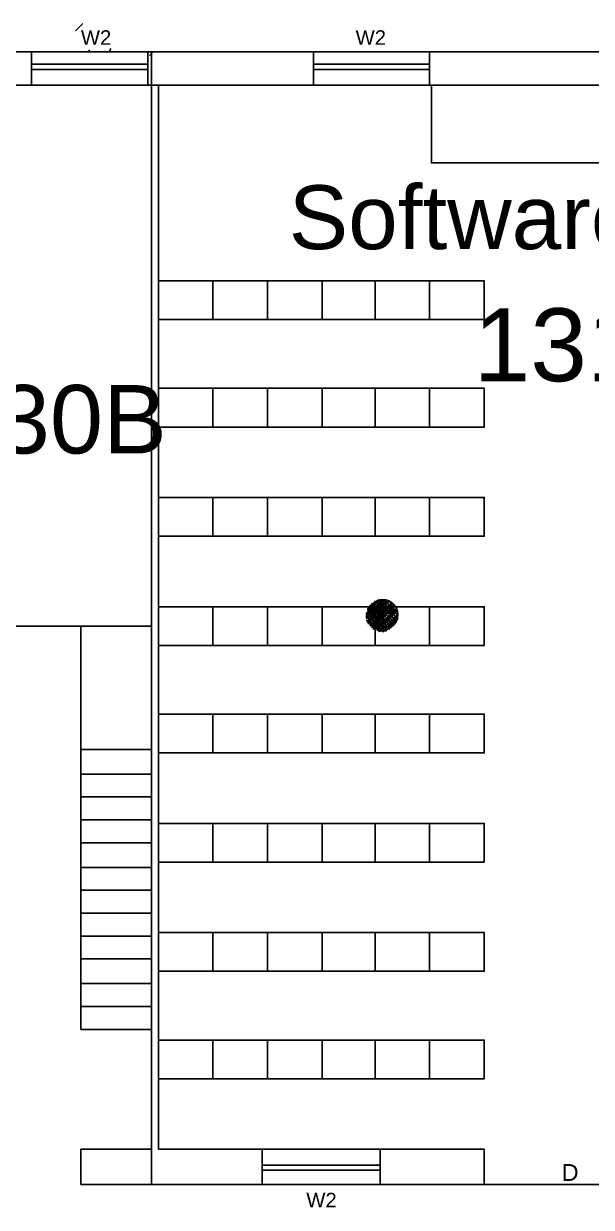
# Model space of a CAD drawing. Header units: millimetres. Extents: x 14 to 406, y 10 to 287.
# Drawn here: x 306.63 to 320.27, y 116.43 to 144.88 of the extents above; entities that cross this region are included whole.
import ezdxf

# ---------------------------------------------------------------- set-up
doc = ezdxf.new("R2010")
doc.units = ezdxf.units.MM
doc.header["$MEASUREMENT"] = 0
doc.layers.get('0').update_dxf_attribs({"linetype": 'CONTINUOUS'})
doc.styles.add('Swis721CnBT$001H0', font='')
doc.styles.get('Swis721CnBT$001H0').set_extended_font_data('Swis721CnBT')

msp = doc.modelspace()

# ---------------------------------------------------------------- linework, layer by layer
at = {"color": 0, "linetype": 'Continuous', "lineweight": 25, "true_color": 0x000007}
for p, q in [((308.046, 144.879), (307.876, 144.709)), ((308.215, 144.244), (308.173, 144.201)), ((308.723, 144.286), (308.681, 144.201)), ((304.066, 144.201), (307.03, 144.201)), ((306.818, 143.397), (306.818, 144.201)), ((306.818, 143.397), (306.818, 144.201)), ((307.03, 144.201), (309.824, 144.201)), ((307.072, 144.201), (307.072, 144.201)), ((307.495, 144.201), (307.495, 144.201)), ((309.231, 144.201), (309.189, 144.201)), ((309.612, 143.397), (309.612, 144.201)), ((309.739, 144.201), (309.654, 144.117)), ((309.824, 144.201), (310.416, 144.201)), ((310.078, 144.201), (310.078, 144.201)), ((310.882, 144.201), (310.882, 144.201)), ((311.475, 144.201), (311.475, 144.201)), ((311.983, 144.201), (311.983, 144.201)), ((312.618, 144.201), (312.618, 144.201)), ((313.041, 144.201), (314.904, 144.201)), ((313.591, 143.397), (313.591, 144.201)), ((313.591, 143.397), (313.591, 144.201)), ((313.591, 143.397), (313.591, 144.201)), ((314.904, 144.201), (324.132, 144.201)), ((316.385, 143.397), (316.385, 144.201)), ((306.818, 143.905), (309.612, 143.905)), ((306.818, 143.778), (309.612, 143.778)), ((313.591, 143.905), (316.385, 143.905)), ((313.591, 143.778), (316.385, 143.778)), ((307.03, 143.397), (304.066, 143.397)), ((307.03, 143.397), (309.824, 143.397)), ((309.697, 117.828), (309.697, 143.397)), ((313.041, 143.397), (309.824, 143.397)), ((309.866, 117.828), (309.866, 143.397)), ((313.041, 143.397), (314.904, 143.397)), ((324.132, 143.397), (314.904, 143.397)), ((311.178, 138.698), (311.178, 137.767)), ((312.491, 138.698), (312.491, 137.767)), ((313.803, 138.698), (313.803, 137.767)), ((315.073, 138.698), (315.073, 137.767)), ((316.385, 137.767), (309.866, 137.767)), ((311.178, 136.116), (311.178, 135.184)), ((312.491, 136.116), (312.491, 135.184)), ((313.803, 136.116), (313.803, 135.184)), ((315.073, 136.116), (315.073, 135.184)), ((316.385, 135.184), (309.866, 135.184)), ((311.178, 133.491), (311.178, 132.56)), ((312.491, 133.491), (312.491, 132.56)), ((313.803, 133.491), (313.803, 132.56)), ((315.073, 133.491), (315.073, 132.56)), ((316.385, 132.56), (309.866, 132.56)), ((311.178, 130.866), (311.178, 129.935)), ((312.491, 130.866), (312.491, 129.935)), ((313.803, 130.866), (313.803, 129.935)), ((314.904, 130.824), (315.031, 130.951)), ((314.988, 130.866), (314.946, 130.909)), ((314.946, 130.824), (314.946, 130.866)), ((314.988, 130.824), (314.946, 130.866)), ((315.031, 130.909), (314.988, 130.951)), ((315.031, 130.866), (314.988, 130.909)), ((315.073, 130.909), (315.031, 130.951)), ((315.073, 130.951), (315.031, 130.951)), ((315.073, 130.866), (315.073, 129.935)), ((315.115, 130.993), (315.115, 130.993)), ((315.158, 130.993), (315.115, 130.993)), ((315.2, 130.909), (315.115, 130.951)), ((315.158, 130.866), (315.115, 130.909)), ((315.158, 130.824), (315.115, 130.866)), ((315.242, 130.951), (315.158, 130.993)), ((315.2, 130.866), (315.158, 130.909)), ((315.2, 130.993), (315.2, 131.036)), ((315.242, 130.909), (315.2, 130.951)), ((315.285, 130.993), (315.242, 131.036)), ((315.285, 130.951), (315.242, 130.993)), ((315.285, 130.866), (315.242, 130.909)), ((315.327, 130.993), (315.285, 131.036)), ((315.327, 130.909), (315.285, 130.951)), ((315.327, 130.824), (315.285, 130.866)), ((315.369, 130.951), (315.327, 130.993)), ((315.369, 130.866), (315.327, 130.909)), ((315.412, 130.909), (315.369, 130.951)), ((315.412, 130.824), (315.369, 130.866)), ((315.454, 130.951), (315.412, 130.993)), ((315.454, 130.866), (315.412, 130.909)), ((315.496, 130.824), (315.412, 130.866)), ((315.539, 130.866), (315.454, 130.909)), ((314.904, 130.655), (314.861, 130.697)), ((314.904, 130.697), (314.861, 130.697)), ((314.861, 130.612), (314.861, 130.612)), ((314.946, 130.57), (314.861, 130.612)), ((314.904, 130.782), (314.904, 130.824)), ((314.988, 130.782), (314.904, 130.824)), ((314.946, 130.739), (314.904, 130.782)), ((314.946, 130.697), (314.904, 130.739)), ((314.988, 130.612), (314.904, 130.655)), ((314.988, 130.697), (314.946, 130.782)), ((314.988, 130.655), (314.946, 130.697)), ((314.988, 130.57), (314.946, 130.612)), ((315.031, 130.739), (314.988, 130.824)), ((315.031, 130.697), (314.988, 130.739)), ((315.031, 130.612), (314.988, 130.655)), ((315.073, 130.782), (315.031, 130.824)), ((315.073, 130.739), (315.031, 130.782)), ((315.073, 130.655), (315.031, 130.697)), ((315.073, 130.57), (315.031, 130.612)), ((315.115, 130.782), (315.073, 130.824)), ((315.115, 130.612), (315.073, 130.655)), ((315.158, 130.655), (315.115, 130.697)), ((315.2, 130.612), (315.115, 130.655)), ((315.158, 130.57), (315.115, 130.612)), ((315.158, 130.274), (315.581, 130.739)), ((315.2, 130.697), (315.158, 130.739)), ((315.242, 130.739), (315.2, 130.782)), ((315.2, 130.274), (315.623, 130.697)), ((315.242, 130.57), (315.2, 130.612)), ((315.285, 130.782), (315.242, 130.824)), ((315.285, 130.612), (315.242, 130.655)), ((315.285, 130.57), (315.242, 130.612)), ((315.327, 130.655), (315.285, 130.697)), ((315.327, 130.612), (315.285, 130.655)), ((315.369, 130.782), (315.327, 130.824)), ((315.369, 130.697), (315.327, 130.739)), ((315.369, 130.655), (315.327, 130.697)), ((315.412, 130.739), (315.369, 130.782)), ((315.412, 130.697), (315.369, 130.739)), ((315.412, 130.57), (315.369, 130.612)), ((315.454, 130.782), (315.412, 130.824)), ((315.454, 130.697), (315.412, 130.782)), ((315.496, 130.655), (315.412, 130.697)), ((315.454, 130.612), (315.412, 130.655)), ((315.454, 130.57), (315.412, 130.612)), ((315.496, 130.739), (315.454, 130.824)), ((315.539, 130.697), (315.454, 130.739)), ((315.496, 130.612), (315.454, 130.655)), ((315.539, 130.782), (315.496, 130.824)), ((315.581, 130.739), (315.496, 130.782)), ((315.539, 130.655), (315.496, 130.697)), ((315.581, 130.57), (315.496, 130.612)), ((315.581, 130.782), (315.539, 130.824)), ((315.581, 130.697), (315.539, 130.739)), ((315.581, 130.612), (315.539, 130.655)), ((315.581, 130.739), (315.581, 130.782)), ((315.623, 130.697), (315.581, 130.697)), ((315.623, 130.57), (315.581, 130.612)), ((308.215, 130.401), (304.786, 130.401)), ((308.003, 120.706), (308.003, 130.401)), ((309.697, 130.401), (308.003, 130.401)), ((314.946, 130.528), (314.904, 130.57)), ((314.904, 130.485), (314.904, 130.485)), ((314.988, 130.485), (314.946, 130.528)), ((314.988, 130.401), (314.946, 130.443)), ((315.031, 130.528), (314.988, 130.57)), ((315.031, 130.443), (314.988, 130.485)), ((315.073, 130.485), (315.031, 130.528)), ((315.073, 130.401), (315.031, 130.485)), ((315.073, 130.316), (315.031, 130.358)), ((315.115, 130.316), (315.073, 130.358)), ((315.158, 130.485), (315.115, 130.528)), ((315.2, 130.443), (315.115, 130.485)), ((315.158, 130.401), (315.115, 130.443)), ((315.158, 130.358), (315.115, 130.401)), ((315.2, 130.274), (315.115, 130.316)), ((315.2, 130.528), (315.158, 130.57)), ((315.242, 130.485), (315.158, 130.528)), ((315.2, 130.358), (315.158, 130.443)), ((315.242, 130.316), (315.158, 130.358)), ((315.285, 130.528), (315.2, 130.57)), ((315.242, 130.401), (315.2, 130.485)), ((315.285, 130.358), (315.2, 130.401)), ((315.242, 130.274), (315.2, 130.316)), ((315.285, 130.443), (315.242, 130.528)), ((315.285, 130.401), (315.242, 130.443)), ((315.285, 130.316), (315.242, 130.358)), ((315.327, 130.485), (315.285, 130.528)), ((315.327, 130.443), (315.285, 130.485)), ((315.327, 130.358), (315.285, 130.401)), ((315.327, 130.274), (315.285, 130.316)), ((315.327, 130.274), (315.623, 130.57)), ((315.369, 130.528), (315.327, 130.57)), ((315.369, 130.485), (315.327, 130.528)), ((315.369, 130.358), (315.327, 130.443)), ((315.369, 130.316), (315.327, 130.358)), ((315.412, 130.528), (315.369, 130.57)), ((315.369, 130.316), (315.581, 130.528)), ((315.412, 130.358), (315.369, 130.401)), ((315.369, 130.316), (315.369, 130.316)), ((315.454, 130.401), (315.412, 130.443)), ((315.412, 130.316), (315.412, 130.358)), ((315.496, 130.443), (315.454, 130.485)), ((315.454, 130.358), (315.539, 130.443)), ((315.539, 130.485), (315.496, 130.528)), ((315.581, 130.528), (315.539, 130.57)), ((315.581, 130.528), (315.581, 130.528)), ((315.285, 130.274), (315.242, 130.274)), ((316.385, 129.935), (309.866, 129.935)), ((309.866, 117.828), (309.866, 128.538)), ((311.178, 128.284), (311.178, 127.353)), ((312.491, 128.284), (312.491, 127.353)), ((313.803, 128.284), (313.803, 127.353)), ((315.073, 128.284), (315.073, 127.353)), ((308.003, 127.437), (309.697, 127.437)), ((316.385, 127.353), (309.866, 127.353)), ((308.003, 126.845), (309.697, 126.845)), ((308.003, 126.294), (309.697, 126.294)), ((308.003, 125.744), (309.697, 125.744)), ((311.178, 125.659), (311.178, 124.728)), ((312.491, 125.659), (312.491, 124.728)), ((313.803, 125.659), (313.803, 124.728)), ((315.073, 125.659), (315.073, 124.728)), ((308.003, 125.194), (309.697, 125.194)), ((316.385, 124.728), (309.866, 124.728)), ((308.003, 124.601), (309.697, 124.601)), ((308.003, 124.051), (309.697, 124.051)), ((308.003, 123.5), (309.697, 123.5)), ((308.003, 122.95), (309.697, 122.95)), ((311.178, 123.035), (311.178, 122.103)), ((312.491, 123.035), (312.491, 122.103)), ((313.803, 123.035), (313.803, 122.103)), ((315.073, 123.035), (315.073, 122.103)), ((308.003, 122.4), (309.697, 122.4)), ((316.385, 122.103), (309.866, 122.103)), ((308.003, 121.807), (309.697, 121.807)), ((308.003, 121.257), (309.697, 121.257)), ((308.003, 120.706), (309.697, 120.706)), ((311.178, 120.452), (311.178, 119.521)), ((312.491, 120.452), (312.491, 119.521)), ((313.803, 120.452), (313.803, 119.521)), ((315.073, 120.452), (315.073, 119.521)), ((316.385, 119.521), (309.866, 119.521)), ((308.003, 117.828), (309.697, 117.828)), ((308.003, 116.981), (308.003, 117.828)), ((309.866, 117.828), (313.803, 117.828)), ((312.364, 117.828), (312.364, 116.981)), ((313.803, 117.828), (316.597, 117.828)), ((315.2, 117.828), (315.2, 116.981)), ((316.597, 117.828), (317.698, 117.828)), ((317.698, 117.828), (317.698, 116.981)), ((312.364, 117.447), (315.2, 117.447)), ((312.364, 117.32), (315.2, 117.32)), ((313.803, 116.981), (316.597, 116.981)), ((316.597, 116.981), (317.698, 116.981))]:
    msp.add_line(p, q, dxfattribs=at)
for points in [[(327.307, 130.993), (327.307, 116.981), (309.697, 116.981), (309.697, 144.201), (332.049, 144.201), (334.843, 144.201)], [(316.428, 143.397), (316.428, 141.534), (322.016, 141.534), (322.016, 143.397)], [(309.866, 138.698), (316.385, 138.698), (316.385, 137.767)], [(316.385, 137.767), (317.698, 137.767), (317.698, 138.698), (316.385, 138.698)], [(309.866, 136.116), (316.385, 136.116), (316.385, 135.184)], [(316.385, 135.184), (317.698, 135.184), (317.698, 136.116), (316.385, 136.116)], [(309.866, 133.491), (316.385, 133.491), (316.385, 132.56)], [(316.385, 132.56), (317.698, 132.56), (317.698, 133.491), (316.385, 133.491)], [(309.866, 130.866), (316.385, 130.866), (316.385, 129.935)], [(314.861, 130.697), (315.073, 130.951), (315.158, 131.036)], [(314.861, 130.655), (315.073, 130.909), (315.2, 131.036)], [(315.285, 131.036), (315.073, 130.824), (314.861, 130.612), (315.073, 130.866), (315.242, 131.036)], [(314.861, 130.57), (315.073, 130.782), (315.327, 130.993)], [(314.904, 130.782), (315.073, 130.993), (315.115, 130.993)], [(314.904, 130.528), (315.073, 130.739), (315.369, 130.993), (315.073, 130.697), (314.904, 130.485), (315.073, 130.655), (315.412, 130.993)], [(314.904, 130.443), (315.073, 130.612), (315.454, 130.951), (315.073, 130.57), (314.946, 130.443)], [(314.946, 130.401), (315.073, 130.528), (315.496, 130.951)], [(314.988, 130.401), (315.073, 130.485), (315.496, 130.909)], [(314.988, 130.358), (315.073, 130.443), (315.539, 130.909)], [(315.031, 130.358), (315.073, 130.401), (315.539, 130.866), (315.073, 130.401), (315.031, 130.316)], [(315.115, 130.951), (315.073, 130.951), (315.073, 130.993)], [(315.285, 130.697), (315.2, 130.739), (315.115, 130.824), (315.073, 130.866)], [(315.327, 130.739), (315.285, 130.824), (315.2, 130.866)], [(316.385, 129.935), (317.698, 129.935), (317.698, 130.866), (316.385, 130.866)], [(315.115, 130.316), (315.581, 130.782), (315.073, 130.316), (315.073, 130.358), (315.581, 130.824)], [(315.115, 130.697), (315.073, 130.697), (315.073, 130.739)], [(315.242, 130.655), (315.158, 130.697), (315.115, 130.782)], [(315.285, 130.697), (315.242, 130.782), (315.158, 130.824)], [(315.623, 130.655), (315.242, 130.274), (315.623, 130.612)], [(315.031, 130.358), (314.988, 130.443), (314.904, 130.528), (314.861, 130.528)], [(315.115, 130.528), (315.073, 130.528), (315.073, 130.57)], [(315.115, 130.443), (315.073, 130.485), (315.073, 130.528)], [(315.115, 130.358), (315.073, 130.358), (315.073, 130.401)], [(315.454, 130.358), (315.412, 130.401), (315.369, 130.485)], [(315.496, 130.401), (315.454, 130.443), (315.412, 130.528)], [(315.539, 130.443), (315.496, 130.485), (315.412, 130.528)], [(315.581, 130.485), (315.539, 130.528), (315.454, 130.57)], [(309.866, 128.284), (316.385, 128.284), (316.385, 127.353)], [(316.385, 127.353), (317.698, 127.353), (317.698, 128.284), (316.385, 128.284)], [(309.866, 125.659), (316.385, 125.659), (316.385, 124.728)], [(316.385, 124.728), (317.698, 124.728), (317.698, 125.659), (316.385, 125.659)], [(309.866, 123.035), (316.385, 123.035), (316.385, 122.103)], [(316.385, 122.103), (317.698, 122.103), (317.698, 123.035), (316.385, 123.035)], [(309.866, 120.452), (316.385, 120.452), (316.385, 119.521)], [(316.385, 119.521), (317.698, 119.521), (317.698, 120.452), (316.385, 120.452)], [(308.003, 116.981), (309.104, 116.981), (313.803, 116.981)]]:
    msp.add_lwpolyline(points, dxfattribs=at)
for points in [[(315.263, 131.036), (315.065, 131.036), (314.904, 130.875), (314.904, 130.676)], [(315.623, 130.676), (315.623, 130.875), (315.462, 131.036), (315.263, 131.036)], [(314.904, 130.676), (314.904, 130.477), (315.065, 130.316), (315.263, 130.316)], [(315.263, 130.316), (315.462, 130.316), (315.623, 130.477), (315.623, 130.676)]]:
    msp.add_open_spline(points, degree=3, dxfattribs=at)

# ---------------------------------------------------------------- texts
at = {"color": 0, "true_color": 0x000007, "style": 'Swis721CnBT$001H0'}
for s, height, p in [('W2', 0.3483, (308.003, 144.371)), ('W2', 0.3483, (314.607, 144.371)), ('Software lab', 1.53357, (312.999, 139.46)), ('131', 1.7531, (317.444, 136.285)), ('130B', 1.6454, (304.701, 134.549)), ('D', 0.404, (319.56, 117.066)), ('W2', 0.3483, (313.422, 116.431))]:
    msp.add_text(s, height=height, dxfattribs=at).set_placement(p)

doc.saveas('drawing.dxf')
